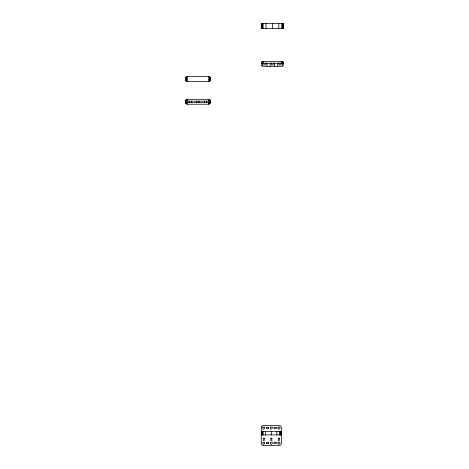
<?xml version="1.0" encoding="UTF-8"?>
<svg xmlns="http://www.w3.org/2000/svg" width="469" height="469" viewBox="0 0 469 469"><rect width="100%" height="100%" fill="white"/><g stroke="black" fill="none" stroke-linecap="round" stroke-linejoin="round"><path stroke-width="0.7" d="M187.389 81.477L187.389 76.547L208.623 76.547C211.249 76.605 211.249 81.413 208.623 81.477L187.389 81.477C184.763 81.413 184.763 76.605 187.389 76.547M282.444 63.215L282.449 61.527L281.717 61.375L263.132 61.375L261.796 61.931L261.239 63.274L283.598 63.215L283.458 65.144L281.717 66.305L263.138 66.305L261.385 65.15L261.391 62.535L261.397 63.215M185.947 99.856L187.295 99.299L208.529 99.299L208.529 101.14M208.517 104.229C211.156 104.182 211.144 99.358 208.517 99.299M210.417 101.14L185.413 101.14L185.959 99.856L185.97 101.14M185.413 102.389L210.417 102.389M185.56 101.14L185.56 100.448L185.554 103.069L187.295 104.229L208.529 104.229L208.529 102.389M281.336 431.521L261.239 431.527L261.239 434.939L281.336 434.939M282.449 61.527L283.61 63.274M262.4 61.527L262.406 63.215M283.522 23.45L283.522 28.38M283.452 23.45L283.452 28.38M283.452 62.518L283.452 63.215M283.042 23.45L283.042 28.38M283.042 61.926L283.042 63.215M282.444 23.45L282.444 28.38M282.279 63.215L282.279 66.188M281.717 23.45L281.717 28.38M281.717 61.375L281.717 63.215M281.177 431.521L281.177 434.939M280.767 431.521L280.767 434.939M280.169 431.521L280.169 434.939M279.436 431.521L279.442 434.939M278.809 23.45L278.809 28.38M277.73 63.215L277.73 66.305M276.892 431.521L276.892 434.939M274.699 63.215L274.699 66.305M272.425 23.45L272.425 28.38M271.287 431.527L271.287 434.939M270.15 63.215L270.15 66.305M267.113 63.215L267.119 66.305M266.04 23.45L266.04 28.38M265.683 431.527L265.683 434.939M263.132 23.45L263.138 28.38M263.132 61.375L263.132 63.215M263.132 431.527L263.138 434.939M262.564 63.215L262.564 66.305M262.406 23.45L262.406 28.38M262.406 431.527L262.406 434.939M261.808 23.45L261.808 28.38M261.808 61.926L261.808 63.215M261.808 431.527L261.808 434.939M261.397 23.45L261.368 28.38M261.397 431.527L261.397 434.939M210.358 77.69L210.358 80.328M210.27 100.442L210.27 101.14M210.27 102.389L209.86 103.672L209.86 102.389M209.948 77.092L209.948 80.926M209.86 99.85L209.86 101.14M209.35 76.693L209.35 81.325M209.262 99.446L209.262 101.14M209.262 102.389L209.262 104.083M208.623 76.547L208.623 81.477M187.295 99.299L187.295 101.14M187.295 102.389L187.295 104.229M186.656 76.693L186.656 81.325M186.568 99.446L186.568 101.14M186.568 102.389L186.568 104.083M186.058 77.092L186.058 80.926M185.97 102.389L185.97 103.678L185.56 102.389M185.648 77.69L185.648 80.328M185.542 78.212L185.542 79.812M273.269 62.998A1.196 1.196 0 0 1 273.269 64.687A1.196 1.196 0 0 1 271.58 64.687A1.196 1.196 0 0 1 271.58 62.998M265.689 62.998A1.196 1.196 0 0 1 265.689 64.687A1.196 1.196 0 0 1 263.994 64.687A1.196 1.196 0 0 1 263.994 62.998M280.855 62.998A1.196 1.196 0 0 1 280.855 64.687A1.196 1.196 0 0 1 279.161 64.687A1.196 1.196 0 0 1 279.161 62.998M191.352 101.169A1.196 1.196 0 0 1 191.352 102.359M189.283 102.359A1.196 1.196 0 0 1 189.283 101.169M206.518 101.169A1.196 1.196 0 0 1 206.518 102.359M204.449 102.359A1.196 1.196 0 0 1 204.449 101.169M198.938 101.169A1.196 1.196 0 0 1 198.938 102.359M196.869 102.359A1.196 1.196 0 0 1 196.869 101.169M261.391 426.614L261.239 443.656L261.796 444.993L263.138 445.55L279.436 445.55L280.779 444.993L281.336 443.656L281.336 427.353L280.779 426.01L279.436 425.453L263.138 425.453L261.391 426.614M262.804 427.23C262.37 432.4 267.664 425.535 262.804 427.23M270.384 427.23C269.956 432.4 275.244 425.535 270.384 427.23M262.804 442.39C262.37 447.567 267.664 440.702 262.804 442.39M277.97 427.23C277.537 432.4 282.825 425.535 277.97 427.23M270.384 442.39C269.956 447.567 275.244 440.702 270.384 442.39M277.97 442.39C277.537 447.567 282.825 440.702 277.97 442.39M283.61 23.45L261.239 23.45L261.262 28.38L283.61 28.38L283.61 23.45M268.631 427.353L266.357 427.353L266.357 428.49L268.631 428.49L268.631 427.353M276.218 427.353L273.943 427.353L273.943 428.49L276.218 428.49L276.218 427.353M264.276 438.157L263.138 438.157L263.138 440.432L264.276 440.432L264.276 438.157M271.856 438.157L270.719 438.157L270.719 440.432L271.856 440.432L271.856 438.157M279.436 438.157L278.299 438.157L278.299 440.432L279.436 440.432L279.436 438.157M268.631 442.519L266.357 442.519L266.357 443.656L268.631 443.656L268.631 442.519M276.218 442.519L273.943 442.519L273.943 443.656L276.218 443.656L276.218 442.519"/></g></svg>
